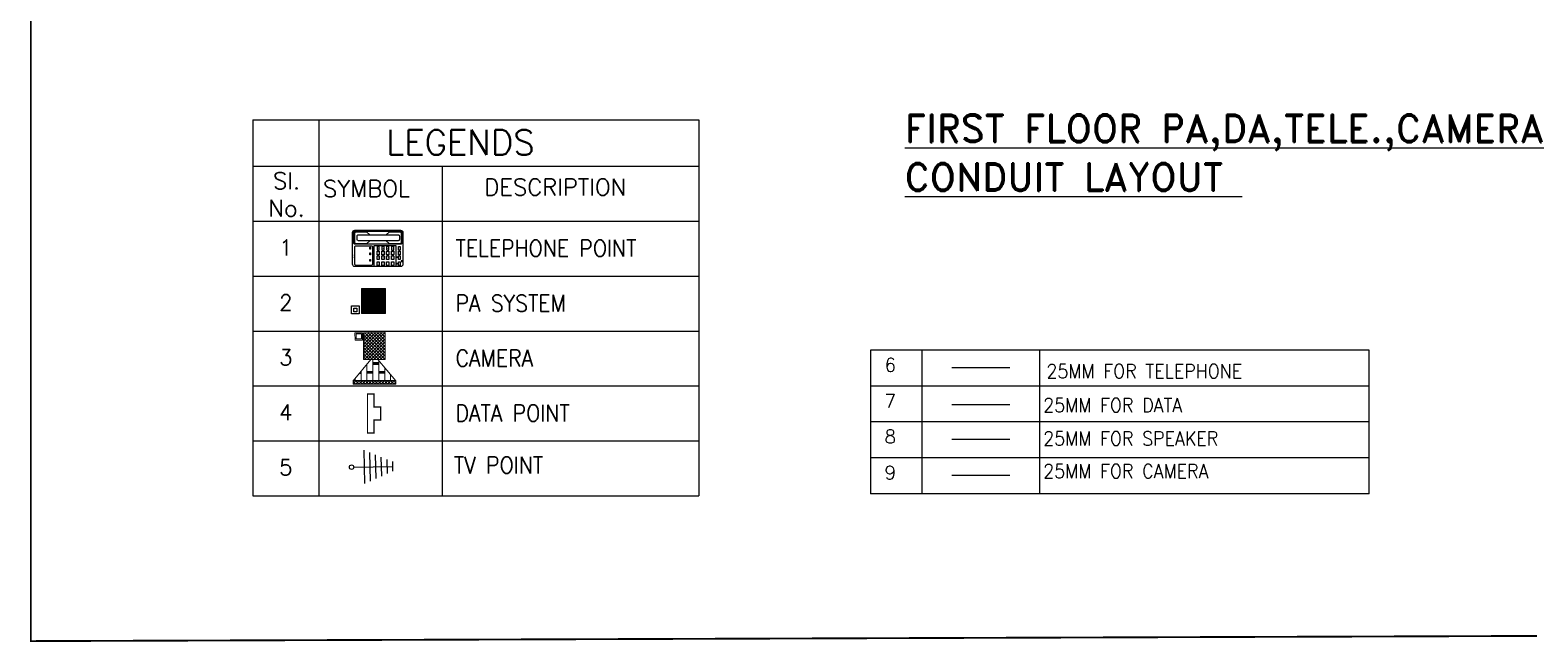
# Model space of a CAD drawing. Header units: inches. Extents: x -221585 to 401252, y -284294 to 332380.
# Drawn here: x 152971 to 158059, y 36122 to 38201 of the extents above; entities that cross this region are included whole.
import ezdxf
from ezdxf.enums import TextEntityAlignment as Align

# ---------------------------------------------------------------- set-up
doc = ezdxf.new("R2010")
doc.units = ezdxf.units.IN
doc.header["$MEASUREMENT"] = 0
for name, color, linetype, lineweight in [('A-SEC-TXT', 3, 'Continuous', 0), ('A-WALL', 1, 'Continuous', 9), ('Wall mount speaker', 2, 'Continuous', 0)]:
    doc.layers.add(name, color=color, linetype=linetype, lineweight=lineweight)
for name, color, linetype in [('AC-GRND-PATT', 251, 'Continuous'), ('ELV points', 7, 'Continuous'), ('Power', 7, 'Continuous'), ('TEL', 6, 'Continuous')]:
    doc.layers.add(name, color=color, linetype=linetype)
doc.styles.add('A', font='SIMPLEX', dxfattribs={"width": 0.9})
doc.styles.add('ROMAND', font='ROMAND.shx')
doc.styles.get("Standard").update_dxf_attribs({"font": 'arial.ttf'})
pattern_1 = [(135, (-206628.523, -439172.145), (31.0767903, 31.0767903), []), (45, (-206628.523, -439172.145), (31.0767903, -31.0767903), [])]

# ---------------------------------------------------------------- blocks, each defined once
blk = doc.blocks.new('A$C08703A85')
at = {"layer": 'AC-GRND-PATT', "lineweight": -2, "ltscale": 0.1}
h = blk.add_hatch(dxfattribs=at)
h.set_pattern_fill('ANSI37', color=0, scale=351.593746)
h.set_pattern_definition(pattern_1)
h.paths.add_polyline_path([(0, 837), (67, 837), (70, 834), (70, 6), (63, 0), (0, 0)])
h = blk.add_hatch(dxfattribs=at)
h.set_pattern_fill('BRSTONE', color=0, scale=351.593746)
h.set_pattern_definition([(180, (-206628.52, -439172.15), (-7e-13, 116.025936), []), (90, (-206944.96, -439172.15), (175.79687, 116.025936), [116.02594, -116.02594]), (90, (-206909.8, -439172.15), (175.79687, 116.025936), [116.02594, -116.02594]), (180, (-206944.96, -439152.81), (-175.796873, 116.025936), [-316.43437, 35.159375]), (180, (-206944.96, -439133.47), (-175.796873, 116.025936), [-316.43437, 35.159375]), (180, (-206944.96, -439114.13), (-175.796873, 116.025936), [-316.43437, 35.159375]), (180, (-206944.96, -439094.8), (-175.796873, 116.025936), [-316.43437, 35.159375]), (180, (-206944.96, -439075.46), (-175.796873, 116.025936), [-316.43437, 35.159375])])
h.paths.add_polyline_path([(70, 834), (481, 486), (481, 352), (70, 6)])
h = blk.add_hatch(dxfattribs=at)
h.set_pattern_fill('ANSI37', color=0, scale=351.593746)
h.set_pattern_definition(pattern_1)
h.paths.add_polyline_path([(1009, 628), (1009, 206), (481, 206), (481, 417), (481, 628)])
at = {"layer": 'A-WALL', "color": 10, "lineweight": -2, "ltscale": 0.1}
for p, q in [((0, 837), (0, 0)), ((70, 837), (0, 837)), ((481, 486), (67, 837)), ((70, 839), (70, 0)), ((481, 206), (481, 628)), ((481, 628), (1009, 628)), ((1009, 628), (1009, 206)), ((481, 352), (63, 0)), ((481, 206), (481, 417)), ((499, 472), (495, 475)), ((1009, 206), (481, 206))]:
    blk.add_line(p, q, dxfattribs=at)
at = {"layer": 'A-WALL', "color": 10, "linetype": 'ByBlock', "lineweight": -2, "ltscale": 0.1}
blk.add_line((70, 0), (0, 0), dxfattribs=at)
blk = doc.blocks.new('A$C1C8104B6')
at = {"color": 6}
for points in [[(737, 0), (887, 0), (887, 146), (737, 146)], [(760, 23), (864, 23), (864, 123), (760, 123)]]:
    blk.add_lwpolyline(points, close=True, dxfattribs=at)
at = {"layer": 'A-SEC-TXT', "rotation": 270}
blk.add_blockref('A$C08703A85', (90, 1009), dxfattribs=at)
blk = doc.blocks.new('data')
at = {"layer": 'Power', "color": 3, "const_width": 2}
blk.add_lwpolyline([(58948.7, 155709.8), (58948.7, 155714.8), (58948.7, 155719.8), (58958.7, 155719.8), (58968.7, 155719.8), (58968.7, 155724.8), (58968.7, 155729.8), (58978.7, 155729.8), (58988.7, 155729.8), (58988.7, 155719.8), (59008.7, 155719.8), (59008.7, 155709.8), (58948.7, 155709.8)], dxfattribs=at)
blk = doc.blocks.new('A$C54490F4E')
at = {"layer": 'Wall mount speaker', "ltscale": 0.1}
h = blk.add_hatch(dxfattribs=at)
h.set_pattern_fill('ANSI31', color=3, scale=50, style=0)
h.paths.add_polyline_path([(347, 332), (0, 332), (0, 0), (347, 0)])
at = {"layer": 'Wall mount speaker', "color": 3, "ltscale": 0.1}
blk.add_lwpolyline([(0, 332), (347, 332), (347, 0), (0, 0)], close=True, dxfattribs=at)
blk = doc.blocks.new('A$C1A917D7C')
at = {"layer": 'TEL', "elevation": 0}
for points in [[(0, 956), (227, 956), (227, 744), (0, 744)], [(63, 893), (164, 893), (164, 807), (63, 807)]]:
    blk.add_lwpolyline(points, close=True, dxfattribs=at)
at = {"layer": 'Wall mount speaker', "color": 2, "ltscale": 0.1, "xscale": 2.038325862171721, "yscale": 2.038325862171721, "zscale": 2.038325862171721}
blk.add_blockref('A$C54490F4E', (14, 0), dxfattribs=at)
blk = doc.blocks.new('A$C1A3D5E7F')
at = {"color": 1}
for points in [[(6.11, 4.12), (6.11, 0.28, -0.414214), (5.83, 0), (0.28, 0, -0.414214), (0, 0.28), (0, 4.12, -0.414214), (0.28, 4.41), (5.83, 4.41, -0.414214)], [(5.97, 4.12), (5.97, 2.84, -0.414214), (5.83, 2.7), (0.28, 2.7, -0.414214), (0.14, 2.84), (0.14, 4.12, -0.414214), (0.28, 4.27), (5.83, 4.27, -0.414214)], [(5.69, 3.7), (5.69, 3.27, -0.414214), (5.54, 3.13), (0.71, 3.13, -0.414214), (0.57, 3.27), (0.57, 3.7, -0.414214), (0.71, 3.84), (5.54, 3.84, -0.414214)], [(2.42, 2.36), (2.42, 0.28, -0.414214), (2.28, 0.14), (0.43, 0.14, -0.414214), (0.29, 0.28), (0.29, 2.36, -0.414214), (0.43, 2.5), (2.28, 2.5, -0.414214)], [(3.25, 2.03), (3.25, 2.4, 0.414214), (3.23, 2.43), (3, 2.43, 0.414214), (2.97, 2.4), (2.97, 2.03, 0.414214), (3, 2), (3.23, 2, 0.414214)], [(3.25, 1.82), (3.25, 1.45, -0.414214), (3.23, 1.43), (3, 1.43, -0.414214), (2.97, 1.45), (2.97, 1.82, -0.414214), (3, 1.85), (3.23, 1.85, -0.414214)], [(3.84, 2.03), (3.84, 2.4, 0.414214), (3.81, 2.43), (3.58, 2.43, 0.414214), (3.55, 2.4), (3.55, 2.03, 0.414214), (3.58, 2), (3.81, 2, 0.414214)], [(3.84, 1.82), (3.84, 1.45, -0.414214), (3.81, 1.43), (3.58, 1.43, -0.414214), (3.55, 1.45), (3.55, 1.82, -0.414214), (3.58, 1.85), (3.81, 1.85, -0.414214)], [(4.42, 2.03), (4.42, 2.4, 0.414214), (4.39, 2.43), (4.16, 2.43, 0.414214), (4.14, 2.4), (4.14, 2.03, 0.414214), (4.16, 2), (4.39, 2, 0.414214)], [(4.42, 1.82), (4.42, 1.45, -0.414214), (4.39, 1.43), (4.16, 1.43, -0.414214), (4.14, 1.45), (4.14, 1.82, -0.414214), (4.16, 1.85), (4.39, 1.85, -0.414214)], [(5, 2.03), (5, 2.4, 0.414214), (4.97, 2.43), (4.75, 2.43, 0.414214), (4.72, 2.4), (4.72, 2.03, 0.414214), (4.75, 2), (4.97, 2, 0.414214)], [(5, 1.82), (5, 1.45, -0.414214), (4.97, 1.43), (4.75, 1.43, -0.414214), (4.72, 1.45), (4.72, 1.82, -0.414214), (4.75, 1.85), (4.97, 1.85, -0.414214)], [(5.79, 2.4), (5.79, 2.03, -0.414214), (5.76, 2), (5.6, 2, -0.414214), (5.57, 2.03), (5.57, 2.4, -0.414214), (5.6, 2.43), (5.76, 2.43, -0.414214)], [(5.79, 1.82), (5.79, 1.45, -0.414214), (5.76, 1.43), (5.6, 1.43, -0.414214), (5.57, 1.45), (5.57, 1.82, -0.414214), (5.6, 1.85), (5.76, 1.85, -0.414214)], [(3.25, 1.25), (3.25, 0.88, -0.414214), (3.23, 0.85), (3, 0.85, -0.414214), (2.97, 0.88), (2.97, 1.25, -0.414214), (3, 1.28), (3.23, 1.28, -0.414214)], [(3.25, 0.54), (3.25, 0.17, -0.414214), (3.23, 0.14), (3, 0.14, -0.414214), (2.97, 0.17), (2.97, 0.54, -0.414214), (3, 0.57), (3.23, 0.57, -0.414214)], [(3.84, 1.25), (3.84, 0.88, -0.414214), (3.81, 0.85), (3.58, 0.85, -0.414214), (3.55, 0.88), (3.55, 1.25, -0.414214), (3.58, 1.28), (3.81, 1.28, -0.414214)], [(3.84, 0.54), (3.84, 0.17, -0.414214), (3.81, 0.14), (3.58, 0.14, -0.414214), (3.55, 0.17), (3.55, 0.54, -0.414214), (3.58, 0.57), (3.81, 0.57, -0.414214)], [(4.42, 1.25), (4.42, 0.88, -0.414214), (4.39, 0.85), (4.16, 0.85, -0.414214), (4.14, 0.88), (4.14, 1.25, -0.414214), (4.16, 1.28), (4.39, 1.28, -0.414214)], [(4.42, 0.54), (4.42, 0.17, -0.414214), (4.39, 0.14), (4.16, 0.14, -0.414214), (4.14, 0.17), (4.14, 0.54, -0.414214), (4.16, 0.57), (4.39, 0.57, -0.414214)], [(5, 1.25), (5, 0.88, -0.414214), (4.97, 0.85), (4.75, 0.85, -0.414214), (4.72, 0.88), (4.72, 1.25, -0.414214), (4.75, 1.28), (4.97, 1.28, -0.414214)], [(5, 0.54), (5, 0.17, -0.414214), (4.97, 0.14), (4.75, 0.14, -0.414214), (4.72, 0.17), (4.72, 0.54, -0.414214), (4.75, 0.57), (4.97, 0.57, -0.414214)], [(5.79, 1.25), (5.79, 0.88, -0.414214), (5.76, 0.85), (5.6, 0.85, -0.414214), (5.57, 0.88), (5.57, 1.25, -0.414214), (5.6, 1.28), (5.76, 1.28, -0.414214)], [(5.79, 0.54), (5.79, 0.17, -0.414214), (5.76, 0.14), (5.6, 0.14, -0.414214), (5.57, 0.17), (5.57, 0.54, -0.414214), (5.6, 0.57), (5.76, 0.57, -0.414214)]]:
    blk.add_lwpolyline(points, format="xyb", close=True, dxfattribs=at)
for points in [[(2.11, 3.13), (1.71, 2.77), (0.43, 2.77, -0.414214), (0.28, 2.91), (0.28, 4.05, -0.414214), (0.43, 4.19), (1.71, 4.19), (2.11, 3.84)], [(4.07, 3.84), (4.48, 4.19), (5.76, 4.19, -0.414214), (5.9, 4.05), (5.9, 2.91, -0.414214), (5.76, 2.77), (4.48, 2.77), (4.07, 3.13)]]:
    blk.add_lwpolyline(points, format="xyb", dxfattribs=at)
for points in [[(2.18, 2.34), (2.18, 2.12), (2.1, 2.12), (2.1, 2.34)], [(2.18, 1.64), (2.18, 1.43), (2.1, 1.43), (2.1, 1.64)], [(2.18, 0.86), (2.18, 0.64), (2.1, 0.64), (2.1, 0.86)], [(6.02, 0.66), (6.02, 0.68), (5.91, 0.68), (5.91, 0.66)], [(6.02, 0.65), (6.02, 0.63), (5.91, 0.63), (5.91, 0.65)], [(6.02, 0.61), (6.02, 0.6), (5.91, 0.6), (5.91, 0.61)]]:
    blk.add_lwpolyline(points, close=True, dxfattribs=at)
blk.add_lwpolyline([(5.31, 0), (5.31, 2.5), (2.57, 2.5), (2.57, 0)], dxfattribs=at)
for centre in [(5.43, 1.14), (5.43, 0.35)]:
    blk.add_circle(centre, 0.0499, dxfattribs=at)
for s, height, p in [('1', 0.142, (3.15, 2.21)), ('4', 0.142, (3.73, 2.21)), ('7', 0.142, (4.31, 2.21)), ('*', 0.142, (4.9, 2.21)), ('Panasonic', 0.0995, (0.15, 1.36)), ('2', 0.142, (3.15, 1.64)), ('3', 0.142, (3.15, 1.06)), ('5', 0.142, (3.73, 1.64)), ('6', 0.142, (3.73, 1.06)), ('8', 0.142, (4.31, 1.64)), ('9', 0.142, (4.31, 1.06)), ('0', 0.142, (4.9, 1.64)), ('#', 0.142, (4.9, 1.06)), ('MIC', 0.0498, (5.86, 0.64))]:
    blk.add_text(s, height=height, rotation=90, dxfattribs=at).set_placement(p, align=Align.MIDDLE)
blk = doc.blocks.new('tv point')
at = {"color": 1}
for p, q in [((5130.8518, -920.2757), (5130.8518, -920.3758)), ((5130.8689, -920.2828), (5130.8689, -920.3687)), ((5130.8205, -920.3258), (5130.9376, -920.3258)), ((5130.8861, -920.29), (5130.8861, -920.3615)), ((5130.9033, -920.2972), (5130.9033, -920.3544)), ((5130.9204, -920.3043), (5130.9204, -920.3472)), ((5130.9376, -920.3115), (5130.9376, -920.3401))]:
    blk.add_line(p, q, dxfattribs=at)
blk.add_circle((5130.8138, -920.3258), 0.00664, dxfattribs=at)

msp = doc.modelspace()

# ---------------------------------------------------------------- linework, layer by layer
at = {"color": 3}
for p, q in [((153728.7, 37895.6), (155242.5, 37895.6)), ((155242.5, 37737.4), (153728.7, 37737.4)), ((153728.7, 37551.5), (154395.5, 37551.5)), ((153728.7, 37551.5), (155242.5, 37551.5)), ((154395.5, 37551.5), (155242.5, 37551.5)), ((153728.7, 37364.9), (155242.5, 37364.9)), ((153728.7, 37178.4), (155242.5, 37178.4)), ((157519.1, 37113.9), (155826.1, 37113.9)), ((155826.1, 37113.9), (155826.1, 36625.4)), ((156000.7, 37113.9), (156000.7, 36625.4)), ((156400.2, 37113.9), (156400.2, 36625.4)), ((157519.1, 36625.4), (157519.1, 37113.9)), ((153728.7, 36991.9), (155242.5, 36991.9)), ((157519.1, 36991.3), (155826.1, 36991.3)), ((157519.1, 36870.6), (155826.1, 36870.6)), ((153728.7, 36805.3), (155242.5, 36805.3)), ((157519.1, 36748), (155826.1, 36748)), ((153728.7, 36618.8), (155242.5, 36618.8)), ((157519.1, 36625.4), (155826.1, 36625.4))]:
    msp.add_line(p, q, dxfattribs=at)
for p, q in [((153728.7, 37895.6), (153728.7, 36618.8)), ((153951.9, 37895.6), (153951.9, 36618.8)), ((155242.5, 37895.6), (155242.5, 36618.8)), ((154371.6, 37737.4), (154371.6, 36618.8))]:
    msp.add_line(p, q)
at = {"color": 1}
msp.add_line((156299, 37053.6), (156101.8, 37053.6), dxfattribs=at)
at = {"color": 42}
msp.add_line((156299, 36928.1), (156101.8, 36928.1), dxfattribs=at)
at = {"color": 6}
msp.add_line((156299, 36810.3), (156101.8, 36810.3), dxfattribs=at)
at = {"color": 144}
msp.add_line((156299, 36687.7), (156101.8, 36687.7), dxfattribs=at)
at = {"color": 6, "const_width": 6.3}
msp.add_lwpolyline([(152974.6, 36125.6), (152974.6, 41956.4), (161589.9, 41986), (161589.9, 36155.2)], close=True, dxfattribs=at)
at = {"color": 230, "linetype": 'Continuous', "lineweight": 9, "true_color": 0x0000e6}
msp.add_lwpolyline([(154193.4, 37782.1), (154206.2, 37775.1), (154206.2, 37775.1)], dxfattribs=at)

# ---------------------------------------------------------------- block references
at = {"linetype": 'ByBlock', "lineweight": -3, "xscale": 28, "yscale": 28, "zscale": 28}
msp.add_blockref('A$C1A3D5E7F', (154066.8, 37397.6), dxfattribs=at)
at = {"xscale": 1125, "yscale": 1125, "zscale": 1125, "rotation": 1.176783000597571}
msp.add_blockref('tv point', (-5638148.2, 953319.7, -0.4), dxfattribs=at)
at = {"layer": 'A-SEC-TXT', "color": 30, "xscale": 0.12012, "yscale": 0.12012, "zscale": 0.12012, "rotation": 89.99999999999999}
msp.add_blockref('A$C1A917D7C', (154178.6, 37236.5), dxfattribs=at)
at = {"layer": 'A-SEC-TXT', "xscale": 0.17325, "yscale": 0.17325, "zscale": 0.17325, "rotation": 180.069765883491}
msp.add_blockref('A$C1C8104B6', (154228.9, 37173.1), dxfattribs=at)
at = {"layer": 'ELV points', "xscale": 2.216327740261543, "yscale": 2.216327740261543, "zscale": 2.216327740261543, "rotation": 270}
msp.add_blockref('data', (-190986.3, 167614.7), dxfattribs=at)

# ---------------------------------------------------------------- texts
at = {"color": 7}
for s, height, style, p in [('%%UFIRST FLOOR PA,DA,TELE.,CAMERA', 94.5, 'ROMAND', (155941.9, 37819.3)), ('%%UCONDUIT LAYOUT ', 94.5, 'ROMAND', (155941.9, 37654.1)), ('1', 53.5, 'A', (153817.5, 37435.2)), ('2', 53.5, 'A', (153817.5, 37248.7)), ('3', 53.5, 'A', (153817.5, 37062.1)), ('6', 45.6, 'A', (155873.3, 37040.6)), ('7', 45.6, 'A', (155873.3, 36918)), ('4', 53.5, 'A', (153817.5, 36875.6)), ('8', 45.6, 'A', (155873.3, 36797.3)), ('5', 53.5, 'A', (153817.5, 36689)), ('9', 45.6, 'A', (155873.3, 36674.7))]:
    msp.add_text(s, height=height, dxfattribs=dict(at, style=style)).set_placement(p)
at = {"color": 6, "style": 'A'}
for s, height, p in [('LEGENDS', 84.73, (154180.8, 37776.7)), ('SYMBOL', 56.49, (153966.8, 37634.1)), ('DESCRIPTION', 56.486, (154514.9, 37639.1))]:
    msp.add_text(s, height=height, dxfattribs=at).set_placement(p)
for s, p in [('Sl.', (153842.9, 37660.8)), ('No.', (153842.9, 37567.2))]:
    msp.add_text(s, height=56.49, dxfattribs=at).set_placement(p, align=Align.CENTER)
at = {"color": 0, "attachment_point": 1, "style": 'A'}
for s, width, insert, char_height in [('TELEPHONE POINT', 6955.156, (154416.7, 37487.7), 56.486), ('PA SYSTEM', 6955.156, (154416.7, 37301.1), 56.49), ('CAMERA', 6955.156, (154416.7, 37114.6), 56.49), ('25MM FOR TELEPHONE ', 8106.989, (156423.3, 37066.5), 48.142), ('25MM FOR DATA', 8106.989, (156412.4, 36950.8), 48.142), ('DATA POINT', 6955.156, (154416.7, 36928.1), 56.49), ('25MM FOR SPEAKER ', 8106.989, (156412.4, 36837.9), 48.142), ('TV POINT', 6955.156, (154411.5, 36751.7), 56.49), ('25MM FOR CAMERA ', 8106.989, (156412.4, 36726.8), 48.142)]:
    msp.add_mtext_dynamic_manual_height_columns(s, width=width, gutter_width=12.5, heights=[0], dxfattribs=dict(at, insert=insert, char_height=char_height))

doc.saveas('drawing.dxf')
